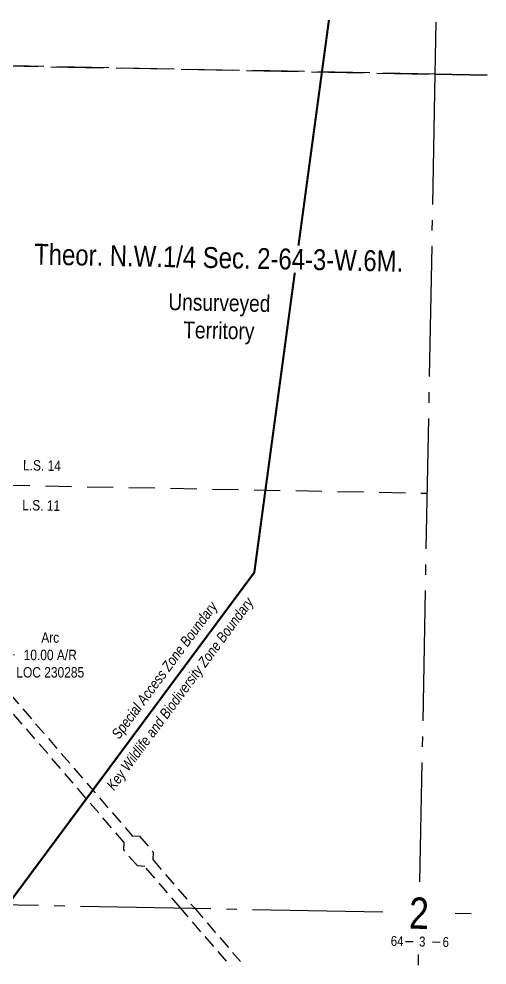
# Model space of a CAD drawing. Extents: x 403018 to 417191, y 6033193 to 6042673.
# Drawn here: x 412851 to 413300, y 6040921 to 6041828 of the extents above; entities that cross this region are included whole.
import ezdxf
from ezdxf.enums import TextEntityAlignment as Align

# ---------------------------------------------------------------- set-up
doc = ezdxf.new("R2010")
doc.units = 0
doc.header["$LTSCALE"] = 5
doc.header["$PDSIZE"] = 0.5
for name, pattern in [('DASHDOT2', [12.7, 6.35, -3.175, 0, -3.175]), ('foc-ACCESSROAD', [3.75, 2.5, -1.25]), ('foc-LSD', [8, 5, -3]), ('foc-QUARTERLINE', [33, 25, -3, 2, -3]), ('foc-UNSURVEYED', [12.5, 10, -2.5])]:
    doc.linetypes.add(name, pattern=pattern)
doc.layers.get('Defpoints').update_dxf_attribs({"color": 9})
for name, color, linetype in [('10', 1, 'Continuous'), ('9', 3, 'Continuous'), ('AS-WILDLIFE', 131, 'DASHDOT2'), ('C-SYMBOL', 7, 'Continuous'), ('DETAIL-T', 7, 'Continuous'), ('F-AR', 190, 'foc-ACCESSROAD'), ('L-QSEC', 8, 'foc-QUARTERLINE'), ('L-SECTION-LSD', 7, 'foc-LSD'), ('L-SYMBOL', 7, 'Continuous'), ('L-USEC', 7, 'foc-UNSURVEYED')]:
    doc.layers.add(name, color=color, linetype=linetype)
doc.layers.add('F-AR-T', color=190, linetype='Continuous', lineweight=9)
doc.styles.add('100L', font='ARIALN.TTF', dxfattribs={"height": 11})
doc.styles.add('175L', font='ARIALN.TTF', dxfattribs={"height": 20})
doc.styles.add('80CG', font='ARIALN.TTF', dxfattribs={"height": 10})
doc.styles.add('80L', font='ARIALN.TTF', dxfattribs={"height": 10})
doc.styles.add('80LS', font='ARIALNI.TTF', dxfattribs={"height": 10})
doc.styles.add('SIMPLEX', font='ARIALN.TTF')
doc.dimstyles.new('Compass 5 000', dxfattribs={"dimscale": 5, "dimtxt": 9, "dimasz": 2, "dimexe": 0.2, "dimexo": 0.0625, "dimgap": 0.5, "dimtad": 0, "dimtih": 1, "dimtoh": 1, "dimzin": 0, "dimdsep": 46, "dimtxsty": '80CG', "dimcen": 0.1, "dimse1": 1, "dimse2": 1, "dimclrd": 256, "dimclrt": 256, "dimaunit": 1, "dimadec": 4, "dimazin": 0, "dimtfac": 0.06, "dimtofl": 0, "dimtmove": 0, "dimatfit": 1, "dimfxl": 0.2, "dimtolj": 1, "dimtzin": 0, "dimlwd": -1, "dimarcsym": 0})

# ---------------------------------------------------------------- blocks, each defined once
blk = doc.blocks.new('L-SECLBL')
at = {"layer": '9', "color": 7}
for p, q in [((-5.08, -27.83), (-12.29, -27.83)), ((20.7, -27.83), (13.5, -27.83))]:
    blk.add_line(p, q, dxfattribs=at)
at = {"layer": '10', "color": 2, "style": 'SIMPLEX'}
blk.add_attdef('SEC', text='', height=30, dxfattribs=at).set_placement((0, 0), align=Align.MIDDLE)
at = {"layer": '10', "color": 5, "style": '80L'}
blk.add_attdef('TWP', text='', height=9.5, dxfattribs=at).set_placement((-14.43, -27.37), align=Align.MIDDLE_RIGHT)
blk.add_attdef('RGE', text='', height=9.5, dxfattribs=at).set_placement((3.62, -27.37), align=Align.MIDDLE_CENTER)
blk.add_attdef('MER', text='', height=9.5, dxfattribs=at).set_placement((23.17, -27.37), align=Align.MIDDLE_LEFT)
blk = doc.blocks.new('*D541')
at = {"layer": 'Defpoints', "color": 0, "transparency": 16777216}
for p in [(412821.76, 6041205.53), (412825.75, 6041200.89), (412818.18, 6041194.37)]:
    blk.add_point(p, dxfattribs=at)
at = {"layer": 'F-AR-T', "transparency": 16777216}
for p, q in [((412829.34, 6041212.06), (412836.91, 6041218.58)), ((412836.91, 6041218.58), (412846.91, 6041218.58)), ((412806.61, 6041192.48), (412799.03, 6041185.96))]:
    blk.add_line(p, q, dxfattribs=at)
for points in [[(412828.25, 6041213.32), (412830.42, 6041210.79), (412821.76, 6041205.53)], [(412805.52, 6041193.75), (412807.69, 6041191.22), (412814.18, 6041199.01)]]:
    blk.add_solid(points, dxfattribs=at)
at = {"layer": 'F-AR-T', "transparency": 16777216, "insert": (412881.25, 6041218.58), "char_height": 10, "attachment_point": 5, "style": '80CG'}
blk.add_mtext('\\A1;Arc\\P10.00 A/R\\PLOC 230285', dxfattribs=at)

msp = doc.modelspace()

# ---------------------------------------------------------------- linework, layer by layer
at = {"layer": 'AS-WILDLIFE', "const_width": 1.999, "flags": 128}
msp.add_lwpolyline([(413148.367, 6041827.357), (413076.819, 6041297.698), (412803.901, 6040929.737)], dxfattribs=at)
at = {"layer": 'F-AR'}
msp.add_lwpolyline([(413050.197, 6040924.913), (413005.933, 6040976.318), (412971.868, 6041015.886), (412964.819, 6041016.412), (412951.658, 6041031.696), (412952.184, 6041038.744), (412693.337, 6041339.354), (412690.706, 6041342.41), (412686.413, 6041343.189), (412686.551, 6041350.301), (412683.486, 6041353.872), (412693.586, 6041352.046), (412695.973, 6041351.612), (412959.759, 6041045.267), (412966.807, 6041044.741), (412979.968, 6041029.456), (412979.442, 6041022.407), (413019.351, 6040976.054), (413063.615, 6040924.651)], dxfattribs=at)
at = {"layer": 'L-QSEC'}
for p, q in [((413250.891, 6041825.348), (413249.943, 6041775.378)), ((413249.943, 6041775.378), (413235.262, 6041001.266)), ((413200.078, 6040971.963), (412429.017, 6040987)), ((413284.662, 6040970.313), (413269.309, 6040970.612)), ((413233.935, 6040931.316), (413233.746, 6040921.319))]:
    msp.add_line(p, q, dxfattribs=at)
at = {"layer": 'L-SECTION-LSD'}
msp.add_line((412436.714, 6041389.044), (413242.327, 6041373.766), dxfattribs=at)
at = {"layer": 'L-USEC'}
for p, q in [((412444.411, 6041791.089), (413249.943, 6041775.379)), ((413249.943, 6041775.379), (412444.411, 6041791.089)), ((413249.943, 6041775.379), (413299.911, 6041774.405)), ((413299.911, 6041774.405), (413249.943, 6041775.379))]:
    msp.add_line(p, q, dxfattribs=at)

# ---------------------------------------------------------------- block references
at = {"layer": 'L-SYMBOL', "xscale": 0.9994585903923133, "yscale": 0.9994585903923133, "zscale": 0.9994585903923133, "rotation": 358.8826840134782}
msp.add_blockref('L-SECLBL', (413234.693, 6040971.287), dxfattribs=at).add_auto_attribs({'SEC': '2', 'TWP': '64', 'RGE': '3', 'MER': '6'})

# ---------------------------------------------------------------- texts
at = {"layer": 'AS-WILDLIFE', "char_height": 9.99552, "attachment_point": 2, "rotation": 53.435586, "style": '80LS'}
for s, insert, width in [('{\\fArial Narrow|b0|i1|c0|p34;Key Wildlife and Biodiversity Zone Boundary}', (413001.512, 6041184.451), 226.11734), ('{\\fArial Narrow|b0|i1|c0|p34;Special Access Zone Boundary}', (412986.572, 6041207.07), 159.93281)]:
    msp.add_mtext(s, dxfattribs=dict(at, insert=insert, width=width))
at = {"layer": 'DETAIL-T', "color": 3, "insert": (413043.044, 6041540.585), "char_height": 15.99134, "attachment_point": 5, "rotation": 358.882684, "style": '80L'}
msp.add_mtext_dynamic_manual_height_columns('Unsurveyed Territory', width=101.3954, gutter_width=47.5, heights=[0], dxfattribs=at)
at = {"layer": 'L-SECTION-LSD', "style": '100L'}
for s, p in [('L.S. 14', (412855.082, 6041395.631)), ('L.S. 11', (412854.336, 6041357.374))]:
    msp.add_text(s, height=9.9955, rotation=358.882684, dxfattribs=at).set_placement(p)

# ---------------------------------------------------------------- dimensions: what is measured, and where the dimension line sits
at = {"layer": 'F-AR-T'}
dim = msp.add_aligned_dim(p1=(412818.179, 6041194.37), p2=(412825.754, 6041200.892), distance=6.122, text='Arc\\P10.00 A/R\\PLOC 230285', dimstyle='Compass 5 000', dxfattribs=at)
dim.commit()
dim.dimension.update_dxf_attribs({"geometry": '*D541', "text_midpoint": (412881.25, 6041218.582)})

# ---------------------------------------------------------------- next in the draw order: texts
at = {"layer": 'C-SYMBOL', "color": 3, "insert": (413042.887, 6041609.453), "char_height": 19.99104, "width": 354.16112, "attachment_point": 2, "rotation": 358.882739, "style": '175L', "bg_fill": 3, "box_fill_scale": 1.15, "bg_fill_color": 256, "bg_fill_true_color": 256, "bg_fill_transparency": 0}
msp.add_mtext('Theor. N.W.1/4 Sec. 2-64-3-W.6M.', dxfattribs=at)

doc.saveas('drawing.dxf')
